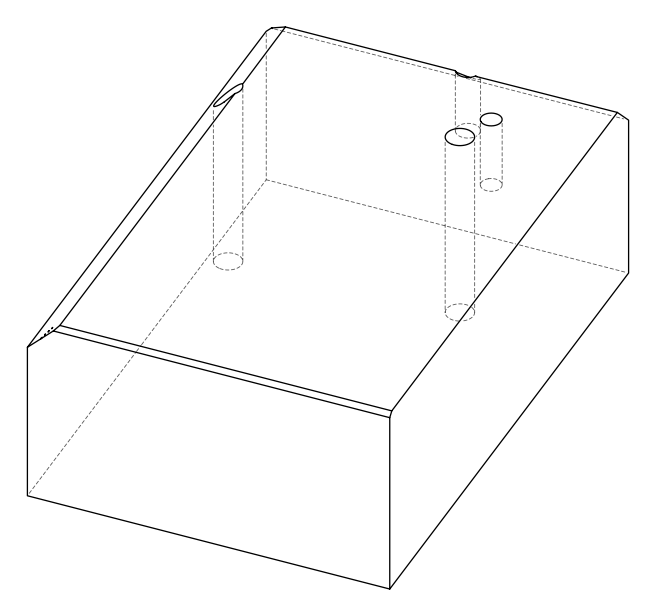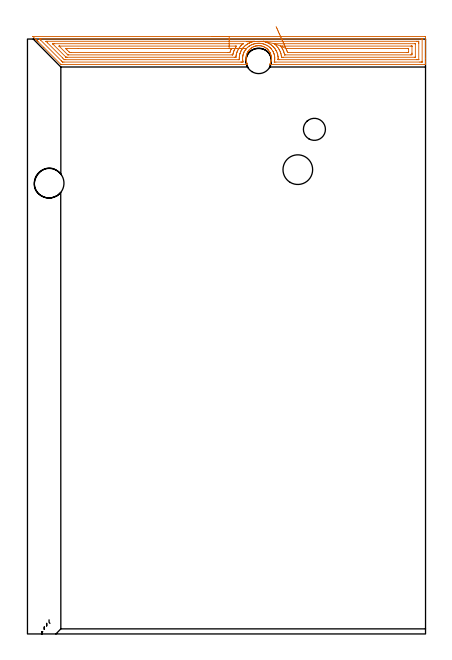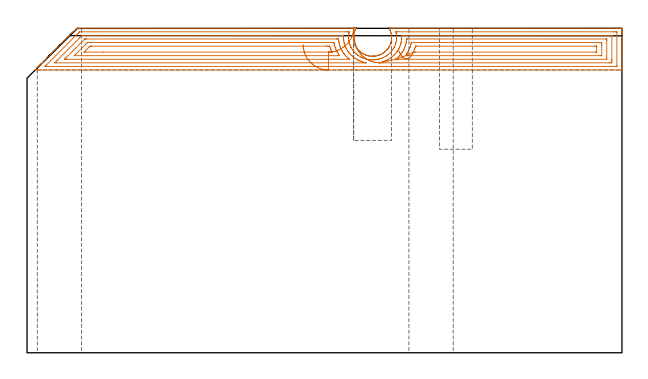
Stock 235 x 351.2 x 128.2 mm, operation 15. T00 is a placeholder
(PLAN: 15 operations, 10 tool changes, 37.2 min)
(1 INDEXABLE_INSERT_DRILL_BLIND_HOLE_FROM_SOLID | STEP1POCKET | UGT0302_001 | 0.19 min | 7815 mm3)
(2 SPOT_DRILL | STEP1HOLE | NXT0321_9005460120000 | 0.05 min | 183 mm3)
(3 SPOT_DRILL_1 | STEP1HOLE_1 | NXT0321_9005460120000 | 0.05 min | 183 mm3)
(4 SPOT_DRILL_2 | STEP1POCKET_1 | NXT0321_9005460120000 | 0.03 min | 1 mm3)
(5 DRILL_BLIND_HOLE_INTO_CENTER | STEP1HOLE | UGT0301_191 | 0.05 min | 277 mm3)
(6 GUN_DRILL_THROUGH_HOLE | STEP1HOLE | UGT0307_003 | 0.61 min | 4546 mm3)
(7 SPADE_DRILL_TO_ENLARGE_THROUGH_HOLE | STEP1HOLE | UGT0306_008 | 0.54 min | 25791 mm3)
(8 DRILL_BLIND_HOLE_INTO_CENTER_1 | STEP1HOLE_1 | UGT0301_191 | 0.05 min | 275 mm3)
(9 GUN_DRILL_THROUGH_HOLE_1 | STEP1HOLE_1 | UGT0307_003 | 0.61 min | 4545 mm3)
(10 SPADE_DRILL_TO_ENLARGE_THROUGH_HOLE_1 | STEP1HOLE_1 | UGT0306_008 | 0.54 min | 25785 mm3)
(11 DRILL_BLIND_HOLE_INTO_CENTER_2 | STEP1POCKET_1 | UGT0301_191 | 0.2 min | 1827 mm3)
(12 DRILL_TO_ENLARGE_BLIND_HOLE | STEP1POCKET_1 | UGT0301_374 | 0.2 min | 4504 mm3)
(13 AREA_MILL | FG_CHAMFER_SURFACE | UGT0205_001 | 3.61 min | 994 mm3)
(14 AREA_MILL_1 | FG_CHAMFER_SURFACE_1 | UGT0205_001 | 19.47 min | 66445 mm3)
(15 AREA_MILL_2 | FG_CHAMFER_SURFACE_2 | UGT0205_001 | 11.01 min | 29384 mm3)
(TOOL UGT0302_001 | Indexable Insert Drill 15mm | D15 PA180 FL50 Z2)
(TOOL NXT0321_9005460120000 | NC Spot Drill, 142deg, 12mm, Carbide, Uncoated | D12 PA142 FL30 Z2)
(TOOL UGT0301_191 | Twist Drill 7.1 mm | D7.1 PA118 FL66 Z2)
(TOOL UGT0307_003 | Gun Drill 7 mm | D7 PA130 FL24 Z1)
(TOOL UGT0306_008 | Spade Drill 17.5mm | D17.5 PA132 FL10 Z2)
(TOOL UGT0301_374 | Twist Drill Flat Bottom 13 mm | D13 PA180 FL101 Z2)
(TOOL UGT0205_001 | Chamfer Mill 20 x 3 x 45 deg. | D20 FL50 Z2)
(OP 15 AREA_MILL_2)
G17 G21 G94 G90
T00 M6
G54
G17 G0 G90 X109.1 Y352.7 S1061 M3
G43 Z138.2 H0
Z121.7
G94 G1 X109.138 Z120.828 F250.
X109.252 Z119.964
X109.441 Z119.112
X109.703 Z118.28
X110.037 Z117.474
X110.44 Z116.7
X110.908 Z115.964
X111.44 Z115.272
X112.029 Z114.629
X112.672 Z114.04
X113.364 Z113.508
X114.1 Z113.04
X114.874 Z112.637
X115.68 Z112.303
X116.512 Z112.041
X117.364 Z111.852
X118.228 Z111.738
X119.1 Z111.7
X234.378
X234.9 Y352.695 Z111.703
X234.99 Y352.692 Z111.706
X235. Y352.597 Z111.801
Y339.806 Z124.589
Y337.788 Z126.608
Y337.445 Z126.95
Y336.759 Z127.641
Y336.49 Z127.91
X234.997 Y336.343 Z128.05
X234.99 Y336.202 Z128.188
X234.825 Y336.2 Z128.2
X143.228
X143.094 Y336.205 Z128.191
X143.14 Y336.309 Z128.089
X143.209 Y336.45 Z127.949
X143.228 Y336.492 Z127.908
X143.37 Y336.803 Z127.597
X143.514 Y337.161 Z127.239
X143.663 Y337.604 Z126.796
X143.784 Y338.052 Z126.348
X143.877 Y338.496 Z125.904
X143.942 Y338.942 Z125.458
X143.981 Y339.387 Z125.013
X143.992 Y339.833 Z124.567
X143.976 Y340.279 Z124.121
X143.934 Y340.723 Z123.677
X143.865 Y341.17 Z123.23
X143.769 Y341.614 Z122.786
X143.642 Y342.062 Z122.338
X143.484 Y342.505 Z121.895
X143.228 Y343.106 Z121.294
X143.209 Y343.15 Z121.249
X143.076 Y343.394 Z121.004
X142.967 Y343.574 Z120.823
X142.803 Y343.846 Z120.552
X142.503 Y344.286 Z120.114
X142.316 Y344.53 Z119.869
X142.128 Y344.742 Z119.656
X142.026 Y344.858 Z119.54
X141.856 Y345.034 Z119.363
X141.72 Y345.175 Z119.222
X141.441 Y345.433 Z118.963
X141.423 Y345.45 Z118.947
X141.221 Y345.613 Z118.787
X141.026 Y345.769 Z118.631
X140.832 Y345.909 Z118.489
X140.615 Y346.067 Z118.332
X140.53 Y346.12 Z118.278
X140.23 Y346.293 Z118.106
X140.088 Y346.374 Z118.024
X139.637 Y346.603 Z117.794
X139.211 Y346.782 Z117.618
X139.193 Y346.79 Z117.61
X138.732 Y346.957 Z117.442
X138.279 Y347.077 Z117.322
X137.852 Y347.169 Z117.228
X137.406 Y347.237 Z117.162
X137.171 Y347.259 Z117.139
X136.973 Y347.276 Z117.116
X136.959 Y347.278 Z117.115
X136.68 Y347.294 Z117.104
X136.332 Y347.296 Z117.103
X136.079 Y347.28 Z117.113
X136.065 Y347.279 Z117.114
X135.929 Y347.268 Z117.13
X135.644 Y347.242 Z117.158
X135.619 Y347.24 Z117.16
X135.173 Y347.173 Z117.224
X134.883 Y347.112 Z117.287
X134.725 Y347.078 Z117.321
X134.28 Y346.96 Z117.437
X133.908 Y346.826 Z117.572
X133.825 Y346.796 Z117.602
X133.387 Y346.614 Z117.783
X132.936 Y346.386 Z118.01
X132.802 Y346.309 Z118.085
X132.611 Y346.201 Z118.194
X132.494 Y346.135 Z118.262
X132.385 Y346.066 Z118.332
X132.168 Y345.909 Z118.488
X131.987 Y345.779 Z118.62
X131.913 Y345.72 Z118.679
X131.784 Y345.617 Z118.781
X131.611 Y345.478 Z118.917
X131.601 Y345.47 Z118.925
X131.28 Y345.177 Z119.223
X130.987 Y344.873 Z119.526
X130.871 Y344.742 Z119.657
X130.708 Y344.558 Z119.84
X130.625 Y344.45 Z119.947
X130.498 Y344.285 Z120.113
X130.295 Y343.988 Z120.41
X130.27 Y343.953 Z120.446
X130.197 Y343.846 Z120.553
X130.033 Y343.574 Z120.822
X129.924 Y343.395 Z121.004
X129.827 Y343.218 Z121.182
X129.815 Y343.197 Z121.203
X129.516 Y342.505 Z121.895
X129.358 Y342.062 Z122.338
X129.231 Y341.614 Z122.786
X129.135 Y341.17 Z123.23
X129.066 Y340.723 Z123.677
X129.024 Y340.279 Z124.121
X129.008 Y339.833 Z124.567
X129.019 Y339.387 Z125.013
X129.058 Y338.942 Z125.458
X129.123 Y338.496 Z125.904
X129.216 Y338.052 Z126.348
X129.338 Y337.604 Z126.796
X129.487 Y337.161 Z127.239
X129.642 Y336.779 Z127.621
X129.815 Y336.402 Z127.998
X129.824 Y336.386 Z128.014
X129.879 Y336.269 Z128.129
X129.906 Y336.205 Z128.191
X129.824 Y336.2 Z128.2
X19.907
X19.705 Y336.204 Z128.189
X19.563 Y336.336 Z128.063
X9.631 Y346.269 Z118.13
X6.194 Y349.704 Z114.692
X6.056 Y349.843 Z114.555
X5.9 Y349.999 Z114.399
X5.756 Y350.141 Z114.254
X5.609 Y350.29 Z114.108
X5.471 Y350.428 Z113.969
X5.318 Y350.579 Z113.816
X5.162 Y350.737 Z113.661
X5.042 Y350.857 Z113.54
X4.88 Y351.017 Z113.378
X4.716 Y351.183 Z113.214
X3.208 Y352.692 Z111.706
X3.226 Y352.695 Z111.704
X3.375 Y352.7 Z111.7
X119.1
Y351.286 Z113.114
X232.591 Y351.285 Z113.115
X232.765 Y351.284 Z113.116
X232.944 Y351.28 Z113.12
X232.983 Y351.279 Z113.121
X232.99 Y351.257 Z113.143
X232.994 Y351.226 Z113.174
X232.999 Y351.055 Z113.345
Y337.92 Z126.48
X232.997 Y337.786 Z126.614
X232.991 Y337.68 Z126.72
X232.987 Y337.621 Z126.779
X232.951 Y337.62 Z126.78
X232.591 Y337.616 Z126.784
X232.418 Y337.615 Z126.785
X231.697 Y337.614 Z126.786
X146.63
X145.909 Y337.616 Z126.784
X145.733 Y337.618 Z126.782
X145.712 Y337.621 Z126.779
X145.71 Y337.624 Z126.776
Y337.64 Z126.76
X145.858 Y338.321 Z126.079
X145.866 Y338.362 Z126.038
X145.909 Y338.642 Z125.758
X145.962 Y339.145 Z125.255
X145.964 Y339.196 Z125.204
X145.983 Y339.999 Z124.401
X145.98 Y340.072 Z124.328
X145.951 Y340.484 Z123.916
X145.911 Y340.945 Z123.455
X145.909 Y340.962 Z123.438
X145.736 Y341.823 Z122.577
X145.683 Y342.045 Z122.355
X145.566 Y342.423 Z121.977
X145.467 Y342.699 Z121.701
X145.188 Y343.405 Z120.995
X145.113 Y343.574 Z120.826
X145.082 Y343.639 Z120.761
X145.015 Y343.765 Z120.635
X144.601 Y344.45 Z119.95
X144.122 Y345.137 Z119.263
X144.037 Y345.243 Z119.157
X143.965 Y345.326 Z119.074
X143.615 Y345.709 Z118.691
X143.228 Y346.103 Z118.297
X143.119 Y346.201 Z118.199
X142.696 Y346.558 Z117.842
X142.334 Y346.836 Z117.564
X142.002 Y347.077 Z117.323
X141.441 Y347.411 Z116.989
X140.707 Y347.796 Z116.604
X140.547 Y347.865 Z116.535
X140.333 Y347.952 Z116.448
X139.653 Y348.205 Z116.195
X139.284 Y348.314 Z116.086
X138.76 Y348.445 Z115.955
X138.133 Y348.567 Z115.833
X137.866 Y348.607 Z115.793
X137.12 Y348.684 Z115.716
X136.973 Y348.691 Z115.709
X136.206 Y348.704 Z115.696
X136.104 Y348.703 Z115.697
X135.38 Y348.637 Z115.763
X135.185 Y348.614 Z115.786
X134.603 Y348.523 Z115.877
X134.462 Y348.495 Z115.905
X134.292 Y348.457 Z115.943
X133.878 Y348.357 Z116.043
X133.398 Y348.223 Z116.177
X133.196 Y348.15 Z116.25
X132.668 Y347.952 Z116.448
X132.504 Y347.881 Z116.519
X131.951 Y347.62 Z116.78
X131.611 Y347.441 Z116.959
X130.999 Y347.077 Z117.323
X130.832 Y346.965 Z117.435
X130.79 Y346.935 Z117.465
X130.717 Y346.881 Z117.519
X130.331 Y346.58 Z117.82
X129.873 Y346.201 Z118.199
X129.847 Y346.178 Z118.222
X129.824 Y346.156 Z118.244
X129.407 Y345.733 Z118.667
X129.031 Y345.326 Z119.074
X128.985 Y345.272 Z119.128
X128.93 Y345.204 Z119.196
X128.612 Y344.761 Z119.639
X128.399 Y344.45 Z119.95
X128.036 Y343.858 Z120.542
X127.938 Y343.671 Z120.729
X127.894 Y343.574 Z120.826
X127.673 Y343.055 Z121.345
X127.533 Y342.699 Z121.701
X127.431 Y342.416 Z121.984
X127.261 Y341.823 Z122.577
X127.237 Y341.731 Z122.669
X127.143 Y341.292 Z123.108
X127.097 Y340.992 Z123.408
X127.092 Y340.948 Z123.452
X127.026 Y340.187 Z124.213
X127.023 Y340.072 Z124.328
X127.028 Y339.309 Z125.091
X127.037 Y339.196 Z125.204
X127.078 Y338.796 Z125.604
X127.138 Y338.325 Z126.075
X127.236 Y337.85 Z126.55
X127.28 Y337.621 Z126.779
X127.143 Y337.618 Z126.782
X126.968 Y337.616 Z126.784
X126.249 Y337.614 Z126.786
X126.076
X21.521 Y337.615 Z126.785
X20.801 Y337.62 Z126.78
X20.757 Y337.621 Z126.779
X20.71 Y337.652 Z126.748
X20.61 Y337.747 Z126.653
X20.413 Y337.94 Z126.46
X20.029 Y338.321 Z126.079
X19.907 Y338.442 Z125.958
X7.771 Y350.579 Z113.821
X7.396 Y350.955 Z113.445
X7.137 Y351.222 Z113.178
X7.083 Y351.279 Z113.121
X7.175 Y351.281 Z113.119
X7.396 Y351.284 Z113.116
X7.569 Y351.285 Z113.115
X8.29 Y351.286 Z113.114
X119.1
Y349.872 Z114.528
X133.484 Y349.871 Z114.529
X133.772 Y349.87 Z114.53
X133.908 Y349.868 Z114.532
X133.919 Y349.866 Z114.534
X133.837 Y349.845 Z114.555
X133.366 Y349.735 Z114.665
X133.239 Y349.704 Z114.696
X132.671 Y349.541 Z114.859
X132.504 Y349.488 Z114.912
X132.016 Y349.307 Z115.093
X131.611 Y349.15 Z115.25
X131.383 Y349.051 Z115.349
X130.894 Y348.828 Z115.572
X130.776 Y348.77 Z115.63
X130.717 Y348.739 Z115.661
X130.206 Y348.453 Z115.947
X129.824 Y348.228 Z116.172
X129.651 Y348.121 Z116.279
X129.408 Y347.952 Z116.448
X129.135 Y347.751 Z116.649
X128.93 Y347.595 Z116.805
X128.643 Y347.358 Z117.042
X128.313 Y347.077 Z117.323
X128.17 Y346.946 Z117.454
X128.036 Y346.818 Z117.582
X127.729 Y346.502 Z117.898
X127.453 Y346.201 Z118.199
X127.31 Y346.038 Z118.362
X127.143 Y345.836 Z118.564
X126.925 Y345.539 Z118.861
X126.776 Y345.326 Z119.074
X126.566 Y345.015 Z119.385
X126.249 Y344.507 Z119.893
X126.228 Y344.471 Z119.929
X126.217 Y344.45 Z119.95
X126.043 Y344.115 Z120.285
X125.936 Y343.881 Z120.519
X125.805 Y343.574 Z120.826
X125.677 Y343.259 Z121.141
X125.47 Y342.699 Z121.701
X125.441 Y342.615 Z121.785
X125.355 Y342.321 Z122.079
X125.256 Y341.921 Z122.479
X125.236 Y341.823 Z122.577
X125.122 Y341.176 Z123.224
X125.095 Y340.948 Z123.452
X125.042 Y340.379 Z124.021
X125.026 Y340.072 Z124.328
X125.025 Y339.52 Z124.88
X125.032 Y339.196 Z125.204
X125.033 Y339.055 Z125.345
Y339.042 Z125.358
X125.008 Y339.035 Z125.365
X124.918 Y339.032 Z125.368
X124.804 Y339.03 Z125.37
X124.633 Y339.029 Z125.371
X124.462
X22.588
X21.861 Y339.033 Z125.367
X21.785 Y339.035 Z125.365
X21.694 Y339.111 Z125.289
X21.606 Y339.196 Z125.204
X20.801 Y339.998 Z124.402
X11.865 Y348.935 Z115.465
X11.099 Y349.704 Z114.696
X10.971 Y349.837 Z114.563
X10.959 Y349.865 Z114.535
X10.971 Y349.866 Z114.534
X11.694 Y349.871 Z114.529
X119.1 Y349.872 Z114.528
Y348.457 Z115.943
X127.218
X127.266 Y348.456 Z115.944
X127.302 Y348.453 Z115.947
X127.31 Y348.452 Z115.948
X127.303 Y348.443 Z115.957
X127.238 Y348.383 Z116.017
X127.202 Y348.352 Z116.048
X127.143 Y348.302 Z116.098
X126.953 Y348.138 Z116.262
X126.742 Y347.952 Z116.448
X126.491 Y347.715 Z116.685
X126.249 Y347.48 Z116.92
X126.05 Y347.272 Z117.128
X125.87 Y347.077 Z117.323
X125.631 Y346.806 Z117.594
X125.355 Y346.472 Z117.928
X125.239 Y346.316 Z118.084
X125.157 Y346.201 Z118.199
X124.877 Y345.795 Z118.605
X124.572 Y345.326 Z119.074
X124.53 Y345.259 Z119.141
X124.462 Y345.146 Z119.254
X124.214 Y344.693 Z119.707
X124.095 Y344.45 Z119.95
X123.937 Y344.089 Z120.311
X123.722 Y343.574 Z120.826
X123.679 Y343.466 Z120.934
X123.568 Y343.165 Z121.235
X123.457 Y342.808 Z121.592
X123.428 Y342.699 Z121.701
X123.278 Y342.107 Z122.293
X123.223 Y341.823 Z122.577
X123.14 Y341.367 Z123.033
X123.089 Y340.948 Z123.452
X123.045 Y340.585 Z123.815
X123.027 Y340.475 Z123.925
X123.02 Y340.449 Z123.951
X122.996 Y340.447 Z123.953
X122.932 Y340.445 Z123.955
X122.675 Y340.443 Z123.957
X122.296
X23.482
X23.102 Y340.444 Z123.956
X22.847 Y340.448 Z123.952
X22.819 Y340.449 Z123.951
X22.774 Y340.487 Z123.913
X22.69 Y340.564 Z123.836
X22.588 Y340.661 Z123.739
X15.297 Y347.952 Z116.448
X15.161 Y348.091 Z116.309
X14.908 Y348.353 Z116.047
X14.822 Y348.452 Z115.948
X14.851 Y348.453 Z115.947
X14.926 Y348.455 Z115.945
X15.439 Y348.457 Z115.943
X15.817
X119.1
Y347.043 Z117.357
X122.64
X122.709
X123.474 Y347.036 Z117.364
X122.835 Y346.044 Z118.356
X122.675 Y345.787 Z118.613
X122.506 Y345.491 Z118.909
X122.417 Y345.326 Z119.074
X122.204 Y344.911 Z119.489
X121.999 Y344.45 Z119.95
X121.934 Y344.3 Z120.1
X121.781 Y343.925 Z120.475
X121.661 Y343.574 Z120.826
X121.477 Y342.997 Z121.403
X121.397 Y342.699 Z121.701
X121.295 Y342.299 Z122.101
X121.23 Y342.02 Z122.38
X121.197 Y341.873 Z122.527
X121.101 Y341.864 Z122.536
X120.887 Y341.858 Z122.542
X120.852 Y341.857 Z122.543
X24.341
X23.912 Y341.863 Z122.537
X23.862 Y341.864 Z122.536
X23.789 Y341.922 Z122.478
X23.651 Y342.053 Z122.347
X23.482 Y342.217 Z122.183
X19.014 Y346.685 Z117.715
X18.782 Y346.922 Z117.478
X18.68 Y347.03 Z117.37
X18.675 Y347.037 Z117.363
X18.686 Y347.039 Z117.361
X18.732 Y347.041 Z117.359
X18.826 Y347.043 Z117.357
X19.014
X119.1
Y345.629 Z118.771
X119.994
X120.303
X120.392 Y345.627 Z118.773
X120.417 Y345.626 Z118.774
X120.421 Y345.623 Z118.777
X120.422 Y345.619 Z118.781
X120.4 Y345.567 Z118.833
X120.339 Y345.437 Z118.963
X120.287 Y345.326 Z119.074
X120.198 Y345.125 Z119.275
X119.994 Y344.651 Z119.749
X119.936 Y344.507 Z119.893
X119.914 Y344.45 Z119.95
X119.701 Y343.861 Z120.539
X119.527 Y343.363 Z121.037
X119.498 Y343.283 Z121.117
X119.403 Y343.278 Z121.122
X119.1 Y343.275 Z121.125
X118.515 Y343.272 Z121.128
X118.206 Y343.271 Z121.129
X25.578 Y343.272 Z121.128
X25.269 Y343.274 Z121.126
X24.96 Y343.278 Z121.122
X24.879 Y343.28 Z121.12
X24.836 Y343.32 Z121.08
X24.747 Y343.404 Z120.996
X24.574 Y343.574 Z120.826
X24.375 Y343.772 Z120.628
X23.482 Y344.666 Z119.734
X22.823 Y345.326 Z119.074
X22.588 Y345.564 Z118.836
X22.543 Y345.617 Z118.784
X22.545 Y345.622 Z118.778
X22.588 Y345.623 Z118.777
X23.173 Y345.628 Z118.772
X30.005 Y345.629 Z118.771
X119.1
X119.972 Z118.809
X120.836 Z118.923
X121.688 Z119.112
X122.52 Z119.374
X123.326 Z119.708
X124.1 Z120.111
X124.836 Z120.58
X125.528 Z121.111
X126.171 Z121.7
X126.76 Z122.343
X127.292 Z123.035
X127.76 Z123.771
X128.163 Z124.545
X128.497 Z125.351
X128.759 Z126.183
X128.948 Z127.035
X129.062 Z127.9
X129.1 Z128.771
G0 X129.356 Y349.672 Z124.73
G1 X129.377 Z123.858
X129.474 Y349.674 Z122.991
X129.646 Y349.677 Z122.136
X129.892 Y349.682 Z121.299
X130.209 Y349.688 Z120.487
X130.597 Y349.696 Z119.705
X131.051 Y349.705 Z118.96
X131.568 Y349.715 Z118.258
X132.145 Y349.727 Z117.603
X132.776 Y349.739 Z117.001
X133.457 Y349.753 Z116.456
X134.183 Y349.767 Z115.973
X134.949 Y349.782 Z115.555
X135.748 Y349.798 Z115.205
X136.575 Y349.814 Z114.927
X137.422 Y349.831 Z114.721
X138.285 Y349.848 Z114.59
X139.155 Y349.865 Z114.535
X139.393 Y349.87 Z114.53
X139.483 Y349.871 Z114.529
X229.91
X230.634 Y349.87 Z114.53
X230.804 Y349.868 Z114.532
X230.966 Y349.865 Z114.535
X230.99 Y349.704 Z114.696
X230.996 Y349.515 Z114.885
X231. Y348.828 Z115.572
Y348.636 Z115.764
X230.999 Y339.196 Z125.204
X230.997 Y339.1 Z125.3
X230.993 Y339.053 Z125.347
X230.99 Y339.035 Z125.365
X230.97 Y339.033 Z125.367
X230.804 Y339.031 Z125.369
X230.081 Y339.029 Z125.371
X229.91 Y339.028 Z125.372
X148.59 Y339.029 Z125.371
X148.418 Y339.03 Z125.37
X148.076 Y339.033 Z125.367
X147.981 Y339.035 Z125.365
X147.967 Y339.043 Z125.357
X147.966 Y339.054 Z125.346
X147.965 Y339.109 Z125.291
X147.966 Y339.196 Z125.204
X147.977 Y339.797 Z124.603
X147.975 Y340.072 Z124.328
X147.935 Y340.714 Z123.686
X147.907 Y340.948 Z123.452
X147.778 Y341.743 Z122.657
X147.762 Y341.823 Z122.577
X147.696 Y342.138 Z122.262
X147.528 Y342.699 Z121.701
X147.45 Y342.94 Z121.46
X147.194 Y343.574 Z120.826
X147.078 Y343.851 Z120.549
X146.97 Y344.092 Z120.308
X146.802 Y344.412 Z119.988
X146.78 Y344.45 Z119.95
X146.749 Y344.502 Z119.898
X146.389 Y345.083 Z119.317
X146.224 Y345.326 Z119.074
X146.095 Y345.508 Z118.892
X145.909 Y345.763 Z118.637
X145.543 Y346.201 Z118.199
X145.293 Y346.478 Z117.922
X145.015 Y346.762 Z117.638
X144.688 Y347.077 Z117.323
X144.122 Y347.551 Z116.849
X143.892 Y347.727 Z116.673
X143.588 Y347.952 Z116.448
X143.228 Y348.195 Z116.205
X142.595 Y348.572 Z115.828
X142.334 Y348.708 Z115.692
X142.097 Y348.828 Z115.572
X141.656 Y349.038 Z115.362
X141.441 Y349.128 Z115.272
X140.926 Y349.332 Z115.068
X140.547 Y349.47 Z114.93
X139.752 Y349.704 Z114.696
X139.618 Y349.738 Z114.662
X139.155 Y349.865 Z114.535
X145.689 Y348.453 Z115.947
X145.694 Y348.454 Z115.946
X145.719 Y348.455 Z115.945
X145.909 Y348.457 Z115.943
X146.287
X228.856
X228.914 Y348.455 Z115.945
X228.976 Y348.452 Z115.948
X228.99 Y348.45 Z115.95
X228.993 Y348.43 Z115.97
X228.996 Y348.379 Z116.021
X229. Y347.968 Z116.432
Y340.948 Z123.452
X228.993 Y340.518 Z123.882
X228.99 Y340.466 Z123.934
X228.983 Y340.449 Z123.951
X228.947 Y340.448 Z123.952
X228.81 Y340.445 Z123.955
X228.638 Y340.443 Z123.957
X150.892
X150.377 Y340.446 Z123.954
X149.992 Y340.45 Z123.95
X149.972 Y340.454 Z123.946
X149.964 Y340.477 Z123.923
X149.913 Y340.948 Z123.452
X149.835 Y341.479 Z122.921
X149.77 Y341.823 Z122.577
X149.61 Y342.574 Z121.826
X149.576 Y342.699 Z121.701
X149.483 Y343.02 Z121.38
X149.273 Y343.574 Z120.826
X149.145 Y343.906 Z120.494
X148.908 Y344.45 Z119.95
X148.59 Y345.048 Z119.352
X148.424 Y345.326 Z119.074
X148.177 Y345.73 Z118.67
X147.841 Y346.201 Z118.199
X147.696 Y346.398 Z118.002
X147.125 Y347.077 Z117.323
X146.802 Y347.42 Z116.98
X146.259 Y347.952 Z116.448
X145.909 Y348.255 Z116.145
X145.779 Y348.368 Z116.032
X145.698 Y348.442 Z115.958
X145.689 Y348.453 Z115.947
X149.525 Y347.036 Z117.364
X150.377 Y347.043 Z117.357
X150.412
X226.37
X226.773 Y347.041 Z117.359
X226.973 Y347.037 Z117.363
X226.989 Y347.036 Z117.364
X226.993 Y347.02 Z117.38
X226.997 Y346.984 Z117.416
X226.999 Y346.933 Z117.467
X227. Y342.924 Z121.476
X226.998 Y342.699 Z121.701
X226.991 Y342.057 Z122.343
X226.971 Y341.864 Z122.536
X226.301 Y341.857 Z122.543
X152.13
X151.938 Y341.859 Z122.541
X151.842 Y341.862 Z122.538
X151.802 Y341.864 Z122.536
X151.791 Y341.902 Z122.498
X151.764 Y342.008 Z122.392
X151.703 Y342.275 Z122.125
X151.601 Y342.699 Z121.701
X151.387 Y343.46 Z120.94
X151.346 Y343.574 Z120.826
X151.271 Y343.779 Z120.621
X150.996 Y344.45 Z119.95
X150.806 Y344.905 Z119.495
X150.579 Y345.326 Z119.074
X150.377 Y345.692 Z118.708
X150.183 Y346.011 Z118.389
X150.063 Y346.201 Z118.199
X149.525 Y347.036 Z117.364
X152.577 Y345.622 Z118.778
X152.646 Y345.625 Z118.775
X152.75 Y345.627 Z118.773
X153.058 Y345.629 Z118.771
X153.367
X224.548 Y345.628 Z118.772
X224.858 Y345.626 Z118.774
X224.945 Y345.624 Z118.776
X224.99 Y345.622 Z118.778
X224.992 Y345.591 Z118.809
X224.997 Y345.473 Z118.927
X224.999 Y345.326 Z119.074
Y343.574 Z120.826
X224.996 Y343.353 Z121.047
X224.992 Y343.298 Z121.102
X224.989 Y343.278 Z121.122
X224.96 Y343.276 Z121.124
X224.856 Y343.273 Z121.127
X224.548 Y343.272 Z121.128
X223.964 Y343.271 Z121.129
X153.952 Y343.272 Z121.128
X153.642 Y343.273 Z121.127
X153.554 Y343.275 Z121.125
X153.505 Y343.278 Z121.122
X153.488 Y343.299 Z121.101
X153.286 Y343.894 Z120.506
X153.097 Y344.411 Z119.989
X153.082 Y344.45 Z119.95
X153.058 Y344.511 Z119.889
X152.711 Y345.326 Z119.074
X152.61 Y345.548 Z118.852
X152.577 Y345.622 Z118.778
X152.304 Y346.233 Z118.218
X152.011 Y346.886 Z117.719
X151.703 Y347.577 Z117.285
X151.38 Y348.299 Z116.918
X151.045 Y349.048 Z116.621
X150.7 Y349.818 Z116.396
X150.35 Y350.602 Z116.247
X149.995 Y351.396 Z116.172
X149.639 Y352.192 Z116.174
X149.284 Y352.985 Z116.252
X148.933 Y353.769 Z116.405
X148.589 Y354.538 Z116.632
X148.255 Y355.286 Z116.932
X147.932 Y356.007 Z117.302
X147.624 Y356.696 Z117.74
X147.333 Y357.347 Z118.242
X147.06 Y357.956 Z118.804
X146.809 Y358.518 Z119.422
G0 Z138.2
M5
M2
